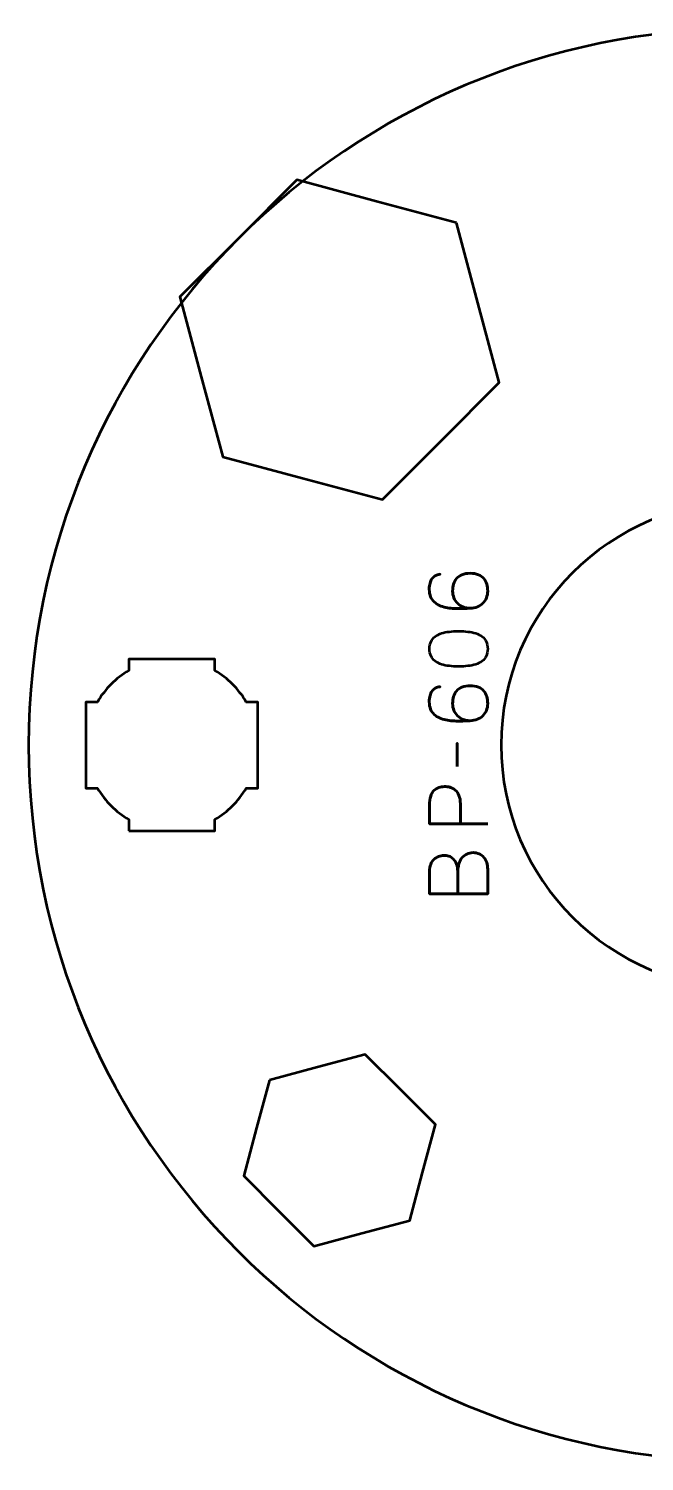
# Model space of a CAD drawing. Header units: centimetres. Extents: x -16.1 to -5, y -20.5 to -9.2.
# Drawn here: x -10 to -7.85, y -14.35 to -9.35 of the extents above; entities that cross this region are included whole.
import ezdxf

# ---------------------------------------------------------------- set-up
doc = ezdxf.new("R2010")
doc.units = ezdxf.units.CM
doc.header["$MEASUREMENT"] = 0
doc.layers.add('Layer 1', color=7, linetype='Continuous')

msp = doc.modelspace()

# ---------------------------------------------------------------- linework, layer by layer
at = {"layer": 'Layer 1', "lineweight": 53}
for points, knots in [([(-7.5, -9.35), (-6.1195, -9.35), (-5, -10.4695), (-5, -11.85), (-5, -11.85), (-5, -13.2305), (-6.1195, -14.35), (-7.5, -14.35), (-7.5, -14.35), (-8.8805, -14.35), (-10, -13.2305), (-10, -11.85), (-10, -11.85), (-10, -10.4695), (-8.8805, -9.35), (-7.5, -9.35)], [0, 0, 0, 0, 0.25, 0.25, 0.25, 0.25, 0.5, 0.5, 0.5, 0.5, 0.75, 0.75, 0.75, 0.75, 1, 1, 1, 1]), ([(-8.50598, -10.02754), (-8.50598, -10.02754), (-8.43126, -10.30637), (-8.43126, -10.30637), (-8.43126, -10.30637), (-8.43126, -10.30637), (-8.35655, -10.58522), (-8.35655, -10.58522), (-8.35655, -10.58522), (-8.35655, -10.58522), (-8.56067, -10.78934), (-8.56067, -10.78934), (-8.56067, -10.78934), (-8.56067, -10.78934), (-8.76479, -10.99346), (-8.76479, -10.99346), (-8.76479, -10.99346), (-8.76479, -10.99346), (-9.04364, -10.91875), (-9.04364, -10.91875), (-9.04364, -10.91875), (-9.04364, -10.91875), (-9.32247, -10.84403), (-9.32247, -10.84403), (-9.32247, -10.84403), (-9.32247, -10.84403), (-9.39718, -10.5652), (-9.39718, -10.5652), (-9.39718, -10.5652), (-9.39718, -10.5652), (-9.4719, -10.28636), (-9.4719, -10.28636), (-9.4719, -10.28636), (-9.4719, -10.28636), (-9.26778, -10.08223), (-9.26778, -10.08223), (-9.26778, -10.08223), (-9.26778, -10.08223), (-9.06365, -9.87811), (-9.06365, -9.87811), (-9.06365, -9.87811), (-9.06365, -9.87811), (-8.78481, -9.95283), (-8.78481, -9.95283), (-8.78481, -9.95283), (-8.78481, -9.95283), (-8.50598, -10.02754), (-8.50598, -10.02754)], [0, 0, 0, 0, 0.0833333, 0.0833333, 0.0833333, 0.0833333, 0.1666667, 0.1666667, 0.1666667, 0.1666667, 0.25, 0.25, 0.25, 0.25, 0.3333333, 0.3333333, 0.3333333, 0.3333333, 0.4166667, 0.4166667, 0.4166667, 0.4166667, 0.5, 0.5, 0.5, 0.5, 0.5833333, 0.5833333, 0.5833333, 0.5833333, 0.6666667, 0.6666667, 0.6666667, 0.6666667, 0.75, 0.75, 0.75, 0.75, 0.8333333, 0.8333333, 0.8333333, 0.8333333, 0.9166667, 0.9166667, 0.9166667, 0.9166667, 1, 1, 1, 1]), ([(-7.5, -11), (-7.03063, -11), (-6.65, -11.38063), (-6.65, -11.85), (-6.65, -11.85), (-6.65, -12.31937), (-7.03063, -12.7), (-7.5, -12.7), (-7.5, -12.7), (-7.96937, -12.7), (-8.35, -12.31937), (-8.35, -11.85), (-8.35, -11.85), (-8.35, -11.38063), (-7.96937, -11), (-7.5, -11)], [0, 0, 0, 0, 0.25, 0.25, 0.25, 0.25, 0.5, 0.5, 0.5, 0.5, 0.75, 0.75, 0.75, 0.75, 1, 1, 1, 1]), ([(-9.64999, -12.15006), (-9.64999, -12.15006), (-9.64999, -12.10988), (-9.64999, -12.10988), (-9.64999, -12.10988), (-9.69553, -12.08355), (-9.73349, -12.0456), (-9.75984, -12.00007), (-9.75984, -12.00007), (-9.75984, -12.00007), (-9.79999, -12.00007), (-9.79999, -12.00007), (-9.79999, -12.00007), (-9.79999, -12.00007), (-9.79999, -11.85155), (-9.79999, -11.85155), (-9.79999, -11.85155), (-9.79999, -11.85155), (-9.80001, -11.85), (-9.80001, -11.85), (-9.80001, -11.85), (-9.80001, -11.85), (-9.79999, -11.84845), (-9.79999, -11.84845), (-9.79999, -11.84845), (-9.79999, -11.84845), (-9.79999, -11.70006), (-9.79999, -11.70006), (-9.79999, -11.70006), (-9.79999, -11.70006), (-9.75989, -11.70006), (-9.75989, -11.70006), (-9.75989, -11.70006), (-9.73354, -11.65449), (-9.69555, -11.61649), (-9.64999, -11.59013), (-9.64999, -11.59013), (-9.64999, -11.59013), (-9.64999, -11.55005), (-9.64999, -11.55005), (-9.64999, -11.55005), (-9.64999, -11.55005), (-9.50465, -11.55005), (-9.50465, -11.55005), (-9.50465, -11.55005), (-9.50465, -11.55005), (-9.50001, -11.54999), (-9.50001, -11.54999), (-9.50001, -11.54999), (-9.50001, -11.54999), (-9.49536, -11.55005), (-9.49536, -11.55005), (-9.49536, -11.55005), (-9.49536, -11.55005), (-9.34998, -11.55005), (-9.34998, -11.55005), (-9.34998, -11.55005), (-9.34998, -11.55005), (-9.34998, -11.59013), (-9.34998, -11.59013), (-9.34998, -11.59013), (-9.30441, -11.61649), (-9.26644, -11.65449), (-9.2401, -11.70006), (-9.2401, -11.70006), (-9.2401, -11.70006), (-9.19998, -11.70006), (-9.19998, -11.70006), (-9.19998, -11.70006), (-9.19998, -11.70006), (-9.19998, -12.00007), (-9.19998, -12.00007), (-9.19998, -12.00007), (-9.19998, -12.00007), (-9.24015, -12.00007), (-9.24015, -12.00007), (-9.24015, -12.00007), (-9.26649, -12.0456), (-9.30445, -12.08355), (-9.34998, -12.10988), (-9.34998, -12.10988), (-9.34998, -12.10988), (-9.34998, -12.15006), (-9.34998, -12.15006), (-9.34998, -12.15006), (-9.34998, -12.15006), (-9.64999, -12.15006), (-9.64999, -12.15006)], [0, 0, 0, 0, 0.0454545, 0.0454545, 0.0454545, 0.0454545, 0.0909091, 0.0909091, 0.0909091, 0.0909091, 0.1363636, 0.1363636, 0.1363636, 0.1363636, 0.1818182, 0.1818182, 0.1818182, 0.1818182, 0.2272727, 0.2272727, 0.2272727, 0.2272727, 0.2727273, 0.2727273, 0.2727273, 0.2727273, 0.3181818, 0.3181818, 0.3181818, 0.3181818, 0.3636364, 0.3636364, 0.3636364, 0.3636364, 0.4090909, 0.4090909, 0.4090909, 0.4090909, 0.4545455, 0.4545455, 0.4545455, 0.4545455, 0.5, 0.5, 0.5, 0.5, 0.5454545, 0.5454545, 0.5454545, 0.5454545, 0.5909091, 0.5909091, 0.5909091, 0.5909091, 0.6363636, 0.6363636, 0.6363636, 0.6363636, 0.6818182, 0.6818182, 0.6818182, 0.6818182, 0.7272727, 0.7272727, 0.7272727, 0.7272727, 0.7727273, 0.7727273, 0.7727273, 0.7727273, 0.8181818, 0.8181818, 0.8181818, 0.8181818, 0.8636364, 0.8636364, 0.8636364, 0.8636364, 0.9090909, 0.9090909, 0.9090909, 0.9090909, 0.9545455, 0.9545455, 0.9545455, 0.9545455, 1, 1, 1, 1]), ([(-9.15917, -13.01925), (-9.15917, -13.01925), (-8.99187, -12.97442), (-8.99187, -12.97442), (-8.99187, -12.97442), (-8.99187, -12.97442), (-8.82456, -12.92959), (-8.82456, -12.92959), (-8.82456, -12.92959), (-8.82456, -12.92959), (-8.70209, -13.05207), (-8.70209, -13.05207), (-8.70209, -13.05207), (-8.70209, -13.05207), (-8.57961, -13.17454), (-8.57961, -13.17454), (-8.57961, -13.17454), (-8.57961, -13.17454), (-8.62444, -13.34185), (-8.62444, -13.34185), (-8.62444, -13.34185), (-8.62444, -13.34185), (-8.66927, -13.50915), (-8.66927, -13.50915), (-8.66927, -13.50915), (-8.66927, -13.50915), (-8.83657, -13.55398), (-8.83657, -13.55398), (-8.83657, -13.55398), (-8.83657, -13.55398), (-9.00388, -13.59881), (-9.00388, -13.59881), (-9.00388, -13.59881), (-9.00388, -13.59881), (-9.12635, -13.47633), (-9.12635, -13.47633), (-9.12635, -13.47633), (-9.12635, -13.47633), (-9.24883, -13.35386), (-9.24883, -13.35386), (-9.24883, -13.35386), (-9.24883, -13.35386), (-9.204, -13.18655), (-9.204, -13.18655), (-9.204, -13.18655), (-9.204, -13.18655), (-9.15917, -13.01925), (-9.15917, -13.01925)], [0, 0, 0, 0, 0.0833333, 0.0833333, 0.0833333, 0.0833333, 0.1666667, 0.1666667, 0.1666667, 0.1666667, 0.25, 0.25, 0.25, 0.25, 0.3333333, 0.3333333, 0.3333333, 0.3333333, 0.4166667, 0.4166667, 0.4166667, 0.4166667, 0.5, 0.5, 0.5, 0.5, 0.5833333, 0.5833333, 0.5833333, 0.5833333, 0.6666667, 0.6666667, 0.6666667, 0.6666667, 0.75, 0.75, 0.75, 0.75, 0.8333333, 0.8333333, 0.8333333, 0.8333333, 0.9166667, 0.9166667, 0.9166667, 0.9166667, 1, 1, 1, 1])]:
    msp.add_open_spline(points, degree=3, knots=knots, dxfattribs=at)
at = {"layer": 'Layer 1', "color": 5, "lineweight": 53}
for points, knots in [([(-8.45825, -11.37269), (-8.46747, -11.37264), (-8.4758, -11.37113), (-8.48328, -11.36812), (-8.48328, -11.36812), (-8.4908, -11.36516), (-8.49725, -11.36097), (-8.50261, -11.35556), (-8.50261, -11.35556), (-8.50802, -11.3502), (-8.51216, -11.34385), (-8.51507, -11.33661), (-8.51507, -11.33661), (-8.51799, -11.32937), (-8.51945, -11.32142), (-8.51949, -11.31286), (-8.51949, -11.31286), (-8.51954, -11.30425), (-8.51846, -11.2962), (-8.51629, -11.28873), (-8.51629, -11.28873), (-8.51418, -11.28125), (-8.5107, -11.27471), (-8.5059, -11.26902), (-8.5059, -11.26902), (-8.50115, -11.26333), (-8.49485, -11.25886), (-8.48699, -11.25566), (-8.48699, -11.25566), (-8.47914, -11.25246), (-8.46959, -11.25081), (-8.45825, -11.25077), (-8.45825, -11.25077), (-8.44692, -11.25081), (-8.43737, -11.25246), (-8.42951, -11.25566), (-8.42951, -11.25566), (-8.42166, -11.25886), (-8.41535, -11.26333), (-8.4106, -11.26902), (-8.4106, -11.26902), (-8.40581, -11.27471), (-8.40233, -11.28125), (-8.40021, -11.28873), (-8.40021, -11.28873), (-8.39804, -11.2962), (-8.39696, -11.30425), (-8.39701, -11.31286), (-8.39701, -11.31286), (-8.39706, -11.32142), (-8.39852, -11.32927), (-8.40143, -11.33647), (-8.40143, -11.33647), (-8.40435, -11.34362), (-8.40849, -11.34983), (-8.41385, -11.35514), (-8.41385, -11.35514), (-8.41926, -11.36046), (-8.4257, -11.36464), (-8.43318, -11.36765), (-8.43318, -11.36765), (-8.44071, -11.37071), (-8.44903, -11.37236), (-8.45825, -11.37269), (-8.45825, -11.37269), (-8.46291, -11.37287), (-8.46846, -11.37311), (-8.4749, -11.37344), (-8.4749, -11.37344), (-8.48139, -11.37377), (-8.48845, -11.37396), (-8.49602, -11.374), (-8.49602, -11.374), (-8.50364, -11.37405), (-8.5115, -11.37381), (-8.51954, -11.3732), (-8.51954, -11.3732), (-8.52763, -11.37264), (-8.53558, -11.37151), (-8.54339, -11.36986), (-8.54339, -11.36986), (-8.55124, -11.36822), (-8.55863, -11.36587), (-8.56554, -11.36276), (-8.56554, -11.36276), (-8.57246, -11.35966), (-8.57857, -11.35566), (-8.58389, -11.35072), (-8.58389, -11.35072), (-8.5892, -11.34573), (-8.59339, -11.33967), (-8.59645, -11.33247), (-8.59645, -11.33247), (-8.59946, -11.32527), (-8.60101, -11.31676), (-8.60106, -11.30693), (-8.60106, -11.30693), (-8.60101, -11.29837), (-8.60016, -11.29112), (-8.59852, -11.2851), (-8.59852, -11.2851), (-8.59687, -11.27908), (-8.59466, -11.27414), (-8.59193, -11.27019), (-8.59193, -11.27019), (-8.58915, -11.26629), (-8.58614, -11.26318), (-8.5828, -11.26093), (-8.5828, -11.26093), (-8.57951, -11.25867), (-8.57617, -11.25698), (-8.57283, -11.25594), (-8.57283, -11.25594), (-8.56949, -11.25486), (-8.56639, -11.25415), (-8.56352, -11.25387), (-8.56352, -11.25387), (-8.56639, -11.25415), (-8.56949, -11.25486), (-8.57283, -11.25594), (-8.57283, -11.25594), (-8.57617, -11.25698), (-8.57951, -11.25867), (-8.5828, -11.26093), (-8.5828, -11.26093), (-8.58614, -11.26318), (-8.58915, -11.26629), (-8.59193, -11.27019), (-8.59193, -11.27019), (-8.59466, -11.27414), (-8.59687, -11.27908), (-8.59852, -11.2851), (-8.59852, -11.2851), (-8.60016, -11.29112), (-8.60101, -11.29837), (-8.60106, -11.30693), (-8.60106, -11.30693), (-8.60101, -11.31676), (-8.59946, -11.32527), (-8.59645, -11.33247), (-8.59645, -11.33247), (-8.59339, -11.33967), (-8.5892, -11.34573), (-8.58389, -11.35072), (-8.58389, -11.35072), (-8.57857, -11.35566), (-8.57246, -11.35966), (-8.56554, -11.36276), (-8.56554, -11.36276), (-8.55863, -11.36587), (-8.55124, -11.36822), (-8.54339, -11.36986), (-8.54339, -11.36986), (-8.53558, -11.37151), (-8.52763, -11.37264), (-8.51954, -11.3732), (-8.51954, -11.3732), (-8.5115, -11.37381), (-8.50364, -11.37405), (-8.49602, -11.374), (-8.49602, -11.374), (-8.48845, -11.37396), (-8.48139, -11.37377), (-8.4749, -11.37344), (-8.4749, -11.37344), (-8.46846, -11.37311), (-8.46291, -11.37287), (-8.45825, -11.37269), (-8.45825, -11.37269), (-8.44903, -11.37236), (-8.44071, -11.37071), (-8.43318, -11.36765), (-8.43318, -11.36765), (-8.4257, -11.36464), (-8.41926, -11.36046), (-8.41385, -11.35514), (-8.41385, -11.35514), (-8.40849, -11.34983), (-8.40435, -11.34362), (-8.40143, -11.33647), (-8.40143, -11.33647), (-8.39852, -11.32927), (-8.39706, -11.32142), (-8.39701, -11.31286), (-8.39701, -11.31286), (-8.39696, -11.30425), (-8.39804, -11.2962), (-8.40021, -11.28873), (-8.40021, -11.28873), (-8.40233, -11.28125), (-8.40581, -11.27471), (-8.4106, -11.26902), (-8.4106, -11.26902), (-8.41535, -11.26333), (-8.42166, -11.25886), (-8.42951, -11.25566), (-8.42951, -11.25566), (-8.43737, -11.25246), (-8.44692, -11.25081), (-8.45825, -11.25077), (-8.45825, -11.25077), (-8.46959, -11.25081), (-8.47914, -11.25246), (-8.48699, -11.25566), (-8.48699, -11.25566), (-8.49485, -11.25886), (-8.50115, -11.26333), (-8.5059, -11.26902), (-8.5059, -11.26902), (-8.5107, -11.27471), (-8.51418, -11.28125), (-8.51629, -11.28873), (-8.51629, -11.28873), (-8.51846, -11.2962), (-8.51954, -11.30425), (-8.51949, -11.31286), (-8.51949, -11.31286), (-8.51945, -11.32142), (-8.51799, -11.32937), (-8.51507, -11.33661), (-8.51507, -11.33661), (-8.51216, -11.34385), (-8.50802, -11.3502), (-8.50261, -11.35556), (-8.50261, -11.35556), (-8.49725, -11.36097), (-8.4908, -11.36516), (-8.48328, -11.36812), (-8.48328, -11.36812), (-8.4758, -11.37113), (-8.46747, -11.37264), (-8.45825, -11.37269)], [0, 0, 0, 0, 0.0172414, 0.0172414, 0.0172414, 0.0172414, 0.0344828, 0.0344828, 0.0344828, 0.0344828, 0.0517241, 0.0517241, 0.0517241, 0.0517241, 0.0689655, 0.0689655, 0.0689655, 0.0689655, 0.0862069, 0.0862069, 0.0862069, 0.0862069, 0.1034483, 0.1034483, 0.1034483, 0.1034483, 0.1206897, 0.1206897, 0.1206897, 0.1206897, 0.137931, 0.137931, 0.137931, 0.137931, 0.1551724, 0.1551724, 0.1551724, 0.1551724, 0.1724138, 0.1724138, 0.1724138, 0.1724138, 0.1896552, 0.1896552, 0.1896552, 0.1896552, 0.2068966, 0.2068966, 0.2068966, 0.2068966, 0.2241379, 0.2241379, 0.2241379, 0.2241379, 0.2413793, 0.2413793, 0.2413793, 0.2413793, 0.2586207, 0.2586207, 0.2586207, 0.2586207, 0.2758621, 0.2758621, 0.2758621, 0.2758621, 0.2931034, 0.2931034, 0.2931034, 0.2931034, 0.3103448, 0.3103448, 0.3103448, 0.3103448, 0.3275862, 0.3275862, 0.3275862, 0.3275862, 0.3448276, 0.3448276, 0.3448276, 0.3448276, 0.362069, 0.362069, 0.362069, 0.362069, 0.3793103, 0.3793103, 0.3793103, 0.3793103, 0.3965517, 0.3965517, 0.3965517, 0.3965517, 0.4137931, 0.4137931, 0.4137931, 0.4137931, 0.4310345, 0.4310345, 0.4310345, 0.4310345, 0.4482759, 0.4482759, 0.4482759, 0.4482759, 0.4655172, 0.4655172, 0.4655172, 0.4655172, 0.4827586, 0.4827586, 0.4827586, 0.4827586, 0.5, 0.5, 0.5, 0.5, 0.5172414, 0.5172414, 0.5172414, 0.5172414, 0.5344828, 0.5344828, 0.5344828, 0.5344828, 0.5517241, 0.5517241, 0.5517241, 0.5517241, 0.5689655, 0.5689655, 0.5689655, 0.5689655, 0.5862069, 0.5862069, 0.5862069, 0.5862069, 0.6034483, 0.6034483, 0.6034483, 0.6034483, 0.6206897, 0.6206897, 0.6206897, 0.6206897, 0.637931, 0.637931, 0.637931, 0.637931, 0.6551724, 0.6551724, 0.6551724, 0.6551724, 0.6724138, 0.6724138, 0.6724138, 0.6724138, 0.6896552, 0.6896552, 0.6896552, 0.6896552, 0.7068966, 0.7068966, 0.7068966, 0.7068966, 0.7241379, 0.7241379, 0.7241379, 0.7241379, 0.7413793, 0.7413793, 0.7413793, 0.7413793, 0.7586207, 0.7586207, 0.7586207, 0.7586207, 0.7758621, 0.7758621, 0.7758621, 0.7758621, 0.7931034, 0.7931034, 0.7931034, 0.7931034, 0.8103448, 0.8103448, 0.8103448, 0.8103448, 0.8275862, 0.8275862, 0.8275862, 0.8275862, 0.8448276, 0.8448276, 0.8448276, 0.8448276, 0.862069, 0.862069, 0.862069, 0.862069, 0.8793103, 0.8793103, 0.8793103, 0.8793103, 0.8965517, 0.8965517, 0.8965517, 0.8965517, 0.9137931, 0.9137931, 0.9137931, 0.9137931, 0.9310345, 0.9310345, 0.9310345, 0.9310345, 0.9482759, 0.9482759, 0.9482759, 0.9482759, 0.9655172, 0.9655172, 0.9655172, 0.9655172, 0.9827586, 0.9827586, 0.9827586, 0.9827586, 1, 1, 1, 1]), ([(-8.39701, -11.51436), (-8.39706, -11.50448), (-8.3988, -11.49596), (-8.40218, -11.48886), (-8.40218, -11.48886), (-8.40557, -11.48181), (-8.41042, -11.47593), (-8.41658, -11.47122), (-8.41658, -11.47122), (-8.42279, -11.46657), (-8.43012, -11.4629), (-8.43859, -11.46017), (-8.43859, -11.46017), (-8.44706, -11.45749), (-8.45632, -11.45556), (-8.46648, -11.45448), (-8.46648, -11.45448), (-8.47664, -11.45335), (-8.48732, -11.45279), (-8.49861, -11.45283), (-8.49861, -11.45283), (-8.50985, -11.45279), (-8.52053, -11.45335), (-8.53064, -11.45448), (-8.53064, -11.45448), (-8.54075, -11.45556), (-8.55007, -11.45749), (-8.55853, -11.46017), (-8.55853, -11.46017), (-8.56695, -11.4629), (-8.57429, -11.46657), (-8.58055, -11.47122), (-8.58055, -11.47122), (-8.58676, -11.47593), (-8.5916, -11.48181), (-8.59499, -11.48886), (-8.59499, -11.48886), (-8.59842, -11.49596), (-8.60016, -11.50448), (-8.60021, -11.51436), (-8.60021, -11.51436), (-8.60016, -11.52423), (-8.59842, -11.53275), (-8.59499, -11.53985), (-8.59499, -11.53985), (-8.5916, -11.54691), (-8.58676, -11.55279), (-8.58055, -11.55749), (-8.58055, -11.55749), (-8.57429, -11.56215), (-8.56695, -11.56581), (-8.55853, -11.56854), (-8.55853, -11.56854), (-8.55007, -11.57122), (-8.54075, -11.57315), (-8.53064, -11.57423), (-8.53064, -11.57423), (-8.52053, -11.57536), (-8.50985, -11.57593), (-8.49861, -11.57588), (-8.49861, -11.57588), (-8.48732, -11.57593), (-8.47664, -11.57536), (-8.46648, -11.57423), (-8.46648, -11.57423), (-8.45632, -11.57315), (-8.44706, -11.57122), (-8.43859, -11.56854), (-8.43859, -11.56854), (-8.43012, -11.56581), (-8.42279, -11.56215), (-8.41658, -11.55749), (-8.41658, -11.55749), (-8.41042, -11.55279), (-8.40557, -11.54691), (-8.40218, -11.53985), (-8.40218, -11.53985), (-8.3988, -11.53275), (-8.39706, -11.52423), (-8.39701, -11.51436)], [0, 0, 0, 0, 0.05, 0.05, 0.05, 0.05, 0.1, 0.1, 0.1, 0.1, 0.15, 0.15, 0.15, 0.15, 0.2, 0.2, 0.2, 0.2, 0.25, 0.25, 0.25, 0.25, 0.3, 0.3, 0.3, 0.3, 0.35, 0.35, 0.35, 0.35, 0.4, 0.4, 0.4, 0.4, 0.45, 0.45, 0.45, 0.45, 0.5, 0.5, 0.5, 0.5, 0.55, 0.55, 0.55, 0.55, 0.6, 0.6, 0.6, 0.6, 0.65, 0.65, 0.65, 0.65, 0.7, 0.7, 0.7, 0.7, 0.75, 0.75, 0.75, 0.75, 0.8, 0.8, 0.8, 0.8, 0.85, 0.85, 0.85, 0.85, 0.9, 0.9, 0.9, 0.9, 0.95, 0.95, 0.95, 0.95, 1, 1, 1, 1]), ([(-8.39701, -11.51436), (-8.39706, -11.50448), (-8.3988, -11.49596), (-8.40218, -11.48886), (-8.40218, -11.48886), (-8.40557, -11.48181), (-8.41042, -11.47593), (-8.41658, -11.47122), (-8.41658, -11.47122), (-8.42279, -11.46657), (-8.43012, -11.4629), (-8.43859, -11.46017), (-8.43859, -11.46017), (-8.44706, -11.45749), (-8.45632, -11.45556), (-8.46648, -11.45448), (-8.46648, -11.45448), (-8.47664, -11.45335), (-8.48732, -11.45279), (-8.49861, -11.45283), (-8.49861, -11.45283), (-8.50985, -11.45279), (-8.52053, -11.45335), (-8.53064, -11.45448), (-8.53064, -11.45448), (-8.54075, -11.45556), (-8.55007, -11.45749), (-8.55853, -11.46017), (-8.55853, -11.46017), (-8.56695, -11.4629), (-8.57429, -11.46657), (-8.58055, -11.47122), (-8.58055, -11.47122), (-8.58676, -11.47593), (-8.5916, -11.48181), (-8.59499, -11.48886), (-8.59499, -11.48886), (-8.59842, -11.49596), (-8.60016, -11.50448), (-8.60021, -11.51436), (-8.60021, -11.51436), (-8.60016, -11.52423), (-8.59842, -11.53275), (-8.59499, -11.53985), (-8.59499, -11.53985), (-8.5916, -11.54691), (-8.58676, -11.55279), (-8.58055, -11.55749), (-8.58055, -11.55749), (-8.57429, -11.56215), (-8.56695, -11.56581), (-8.55853, -11.56854), (-8.55853, -11.56854), (-8.55007, -11.57122), (-8.54075, -11.57315), (-8.53064, -11.57423), (-8.53064, -11.57423), (-8.52053, -11.57536), (-8.50985, -11.57593), (-8.49861, -11.57588), (-8.49861, -11.57588), (-8.48732, -11.57593), (-8.47664, -11.57536), (-8.46648, -11.57423), (-8.46648, -11.57423), (-8.45632, -11.57315), (-8.44706, -11.57122), (-8.43859, -11.56854), (-8.43859, -11.56854), (-8.43012, -11.56581), (-8.42279, -11.56215), (-8.41658, -11.55749), (-8.41658, -11.55749), (-8.41042, -11.55279), (-8.40557, -11.54691), (-8.40218, -11.53985), (-8.40218, -11.53985), (-8.3988, -11.53275), (-8.39706, -11.52423), (-8.39701, -11.51436)], [0, 0, 0, 0, 0.05, 0.05, 0.05, 0.05, 0.1, 0.1, 0.1, 0.1, 0.15, 0.15, 0.15, 0.15, 0.2, 0.2, 0.2, 0.2, 0.25, 0.25, 0.25, 0.25, 0.3, 0.3, 0.3, 0.3, 0.35, 0.35, 0.35, 0.35, 0.4, 0.4, 0.4, 0.4, 0.45, 0.45, 0.45, 0.45, 0.5, 0.5, 0.5, 0.5, 0.55, 0.55, 0.55, 0.55, 0.6, 0.6, 0.6, 0.6, 0.65, 0.65, 0.65, 0.65, 0.7, 0.7, 0.7, 0.7, 0.75, 0.75, 0.75, 0.75, 0.8, 0.8, 0.8, 0.8, 0.85, 0.85, 0.85, 0.85, 0.9, 0.9, 0.9, 0.9, 0.95, 0.95, 0.95, 0.95, 1, 1, 1, 1]), ([(-8.45825, -11.76525), (-8.46747, -11.7652), (-8.4758, -11.76369), (-8.48328, -11.76068), (-8.48328, -11.76068), (-8.4908, -11.75772), (-8.49725, -11.75353), (-8.50261, -11.74812), (-8.50261, -11.74812), (-8.50802, -11.74276), (-8.51216, -11.73641), (-8.51507, -11.72917), (-8.51507, -11.72917), (-8.51799, -11.72193), (-8.51945, -11.71398), (-8.51949, -11.70542), (-8.51949, -11.70542), (-8.51954, -11.69681), (-8.51846, -11.68876), (-8.51629, -11.68129), (-8.51629, -11.68129), (-8.51418, -11.67381), (-8.5107, -11.66727), (-8.5059, -11.66158), (-8.5059, -11.66158), (-8.50115, -11.65589), (-8.49485, -11.65142), (-8.48699, -11.64822), (-8.48699, -11.64822), (-8.47914, -11.64502), (-8.46959, -11.64337), (-8.45825, -11.64333), (-8.45825, -11.64333), (-8.44692, -11.64337), (-8.43737, -11.64502), (-8.42951, -11.64822), (-8.42951, -11.64822), (-8.42166, -11.65142), (-8.41535, -11.65589), (-8.4106, -11.66158), (-8.4106, -11.66158), (-8.40581, -11.66727), (-8.40233, -11.67381), (-8.40021, -11.68129), (-8.40021, -11.68129), (-8.39804, -11.68876), (-8.39696, -11.69681), (-8.39701, -11.70542), (-8.39701, -11.70542), (-8.39706, -11.71398), (-8.39852, -11.72183), (-8.40143, -11.72903), (-8.40143, -11.72903), (-8.40435, -11.73618), (-8.40849, -11.74239), (-8.41385, -11.7477), (-8.41385, -11.7477), (-8.41926, -11.75302), (-8.4257, -11.7572), (-8.43318, -11.76021), (-8.43318, -11.76021), (-8.44071, -11.76327), (-8.44903, -11.76492), (-8.45825, -11.76525), (-8.45825, -11.76525), (-8.46291, -11.76543), (-8.46846, -11.76567), (-8.4749, -11.766), (-8.4749, -11.766), (-8.48139, -11.76633), (-8.48845, -11.76652), (-8.49602, -11.76656), (-8.49602, -11.76656), (-8.50364, -11.76661), (-8.5115, -11.76637), (-8.51954, -11.76576), (-8.51954, -11.76576), (-8.52763, -11.7652), (-8.53558, -11.76407), (-8.54339, -11.76242), (-8.54339, -11.76242), (-8.55124, -11.76078), (-8.55863, -11.75843), (-8.56554, -11.75532), (-8.56554, -11.75532), (-8.57246, -11.75222), (-8.57857, -11.74822), (-8.58389, -11.74328), (-8.58389, -11.74328), (-8.5892, -11.73829), (-8.59339, -11.73223), (-8.59645, -11.72503), (-8.59645, -11.72503), (-8.59946, -11.71783), (-8.60101, -11.70932), (-8.60106, -11.69949), (-8.60106, -11.69949), (-8.60101, -11.69093), (-8.60016, -11.68368), (-8.59852, -11.67766), (-8.59852, -11.67766), (-8.59687, -11.67164), (-8.59466, -11.6667), (-8.59193, -11.66275), (-8.59193, -11.66275), (-8.58915, -11.65885), (-8.58614, -11.65574), (-8.5828, -11.65349), (-8.5828, -11.65349), (-8.57951, -11.65123), (-8.57617, -11.64954), (-8.57283, -11.6485), (-8.57283, -11.6485), (-8.56949, -11.64742), (-8.56639, -11.64671), (-8.56352, -11.64643), (-8.56352, -11.64643), (-8.56639, -11.64671), (-8.56949, -11.64742), (-8.57283, -11.6485), (-8.57283, -11.6485), (-8.57617, -11.64954), (-8.57951, -11.65123), (-8.5828, -11.65349), (-8.5828, -11.65349), (-8.58614, -11.65574), (-8.58915, -11.65885), (-8.59193, -11.66275), (-8.59193, -11.66275), (-8.59466, -11.6667), (-8.59687, -11.67164), (-8.59852, -11.67766), (-8.59852, -11.67766), (-8.60016, -11.68368), (-8.60101, -11.69093), (-8.60106, -11.69949), (-8.60106, -11.69949), (-8.60101, -11.70932), (-8.59946, -11.71783), (-8.59645, -11.72503), (-8.59645, -11.72503), (-8.59339, -11.73223), (-8.5892, -11.73829), (-8.58389, -11.74328), (-8.58389, -11.74328), (-8.57857, -11.74822), (-8.57246, -11.75222), (-8.56554, -11.75532), (-8.56554, -11.75532), (-8.55863, -11.75843), (-8.55124, -11.76078), (-8.54339, -11.76242), (-8.54339, -11.76242), (-8.53558, -11.76407), (-8.52763, -11.7652), (-8.51954, -11.76576), (-8.51954, -11.76576), (-8.5115, -11.76637), (-8.50364, -11.76661), (-8.49602, -11.76656), (-8.49602, -11.76656), (-8.48845, -11.76652), (-8.48139, -11.76633), (-8.4749, -11.766), (-8.4749, -11.766), (-8.46846, -11.76567), (-8.46291, -11.76543), (-8.45825, -11.76525), (-8.45825, -11.76525), (-8.44903, -11.76492), (-8.44071, -11.76327), (-8.43318, -11.76021), (-8.43318, -11.76021), (-8.4257, -11.7572), (-8.41926, -11.75302), (-8.41385, -11.7477), (-8.41385, -11.7477), (-8.40849, -11.74239), (-8.40435, -11.73618), (-8.40143, -11.72903), (-8.40143, -11.72903), (-8.39852, -11.72183), (-8.39706, -11.71398), (-8.39701, -11.70542), (-8.39701, -11.70542), (-8.39696, -11.69681), (-8.39804, -11.68876), (-8.40021, -11.68129), (-8.40021, -11.68129), (-8.40233, -11.67381), (-8.40581, -11.66727), (-8.4106, -11.66158), (-8.4106, -11.66158), (-8.41535, -11.65589), (-8.42166, -11.65142), (-8.42951, -11.64822), (-8.42951, -11.64822), (-8.43737, -11.64502), (-8.44692, -11.64337), (-8.45825, -11.64333), (-8.45825, -11.64333), (-8.46959, -11.64337), (-8.47914, -11.64502), (-8.48699, -11.64822), (-8.48699, -11.64822), (-8.49485, -11.65142), (-8.50115, -11.65589), (-8.5059, -11.66158), (-8.5059, -11.66158), (-8.5107, -11.66727), (-8.51418, -11.67381), (-8.51629, -11.68129), (-8.51629, -11.68129), (-8.51846, -11.68876), (-8.51954, -11.69681), (-8.51949, -11.70542), (-8.51949, -11.70542), (-8.51945, -11.71398), (-8.51799, -11.72193), (-8.51507, -11.72917), (-8.51507, -11.72917), (-8.51216, -11.73641), (-8.50802, -11.74276), (-8.50261, -11.74812), (-8.50261, -11.74812), (-8.49725, -11.75353), (-8.4908, -11.75772), (-8.48328, -11.76068), (-8.48328, -11.76068), (-8.4758, -11.76369), (-8.46747, -11.7652), (-8.45825, -11.76525)], [0, 0, 0, 0, 0.0172414, 0.0172414, 0.0172414, 0.0172414, 0.0344828, 0.0344828, 0.0344828, 0.0344828, 0.0517241, 0.0517241, 0.0517241, 0.0517241, 0.0689655, 0.0689655, 0.0689655, 0.0689655, 0.0862069, 0.0862069, 0.0862069, 0.0862069, 0.1034483, 0.1034483, 0.1034483, 0.1034483, 0.1206897, 0.1206897, 0.1206897, 0.1206897, 0.137931, 0.137931, 0.137931, 0.137931, 0.1551724, 0.1551724, 0.1551724, 0.1551724, 0.1724138, 0.1724138, 0.1724138, 0.1724138, 0.1896552, 0.1896552, 0.1896552, 0.1896552, 0.2068966, 0.2068966, 0.2068966, 0.2068966, 0.2241379, 0.2241379, 0.2241379, 0.2241379, 0.2413793, 0.2413793, 0.2413793, 0.2413793, 0.2586207, 0.2586207, 0.2586207, 0.2586207, 0.2758621, 0.2758621, 0.2758621, 0.2758621, 0.2931034, 0.2931034, 0.2931034, 0.2931034, 0.3103448, 0.3103448, 0.3103448, 0.3103448, 0.3275862, 0.3275862, 0.3275862, 0.3275862, 0.3448276, 0.3448276, 0.3448276, 0.3448276, 0.362069, 0.362069, 0.362069, 0.362069, 0.3793103, 0.3793103, 0.3793103, 0.3793103, 0.3965517, 0.3965517, 0.3965517, 0.3965517, 0.4137931, 0.4137931, 0.4137931, 0.4137931, 0.4310345, 0.4310345, 0.4310345, 0.4310345, 0.4482759, 0.4482759, 0.4482759, 0.4482759, 0.4655172, 0.4655172, 0.4655172, 0.4655172, 0.4827586, 0.4827586, 0.4827586, 0.4827586, 0.5, 0.5, 0.5, 0.5, 0.5172414, 0.5172414, 0.5172414, 0.5172414, 0.5344828, 0.5344828, 0.5344828, 0.5344828, 0.5517241, 0.5517241, 0.5517241, 0.5517241, 0.5689655, 0.5689655, 0.5689655, 0.5689655, 0.5862069, 0.5862069, 0.5862069, 0.5862069, 0.6034483, 0.6034483, 0.6034483, 0.6034483, 0.6206897, 0.6206897, 0.6206897, 0.6206897, 0.637931, 0.637931, 0.637931, 0.637931, 0.6551724, 0.6551724, 0.6551724, 0.6551724, 0.6724138, 0.6724138, 0.6724138, 0.6724138, 0.6896552, 0.6896552, 0.6896552, 0.6896552, 0.7068966, 0.7068966, 0.7068966, 0.7068966, 0.7241379, 0.7241379, 0.7241379, 0.7241379, 0.7413793, 0.7413793, 0.7413793, 0.7413793, 0.7586207, 0.7586207, 0.7586207, 0.7586207, 0.7758621, 0.7758621, 0.7758621, 0.7758621, 0.7931034, 0.7931034, 0.7931034, 0.7931034, 0.8103448, 0.8103448, 0.8103448, 0.8103448, 0.8275862, 0.8275862, 0.8275862, 0.8275862, 0.8448276, 0.8448276, 0.8448276, 0.8448276, 0.862069, 0.862069, 0.862069, 0.862069, 0.8793103, 0.8793103, 0.8793103, 0.8793103, 0.8965517, 0.8965517, 0.8965517, 0.8965517, 0.9137931, 0.9137931, 0.9137931, 0.9137931, 0.9310345, 0.9310345, 0.9310345, 0.9310345, 0.9482759, 0.9482759, 0.9482759, 0.9482759, 0.9655172, 0.9655172, 0.9655172, 0.9655172, 0.9827586, 0.9827586, 0.9827586, 0.9827586, 1, 1, 1, 1]), ([(-8.50341, -11.92526), (-8.50341, -11.92526), (-8.50341, -11.84313), (-8.50341, -11.84313), (-8.50341, -11.84313), (-8.50341, -11.84313), (-8.50341, -11.92526), (-8.50341, -11.92526)], [0, 0, 0, 0, 0.5, 0.5, 0.5, 0.5, 1, 1, 1, 1]), ([(-8.39701, -12.12564), (-8.39701, -12.12564), (-8.60049, -12.12564), (-8.60049, -12.12564), (-8.60049, -12.12564), (-8.60049, -12.12564), (-8.60049, -12.06073), (-8.60049, -12.06073), (-8.60049, -12.06073), (-8.60044, -12.04775), (-8.59899, -12.03707), (-8.59616, -12.02865), (-8.59616, -12.02865), (-8.59339, -12.02028), (-8.58953, -12.01369), (-8.58464, -12.00894), (-8.58464, -12.00894), (-8.57979, -12.00419), (-8.57424, -12.00081), (-8.56799, -11.99874), (-8.56799, -11.99874), (-8.56173, -11.99671), (-8.55519, -11.99554), (-8.54828, -11.99525), (-8.54828, -11.99525), (-8.54137, -11.99493), (-8.53459, -11.99573), (-8.52801, -11.99761), (-8.52801, -11.99761), (-8.52142, -11.99954), (-8.51545, -12.00278), (-8.51009, -12.00744), (-8.51009, -12.00744), (-8.50472, -12.01205), (-8.50044, -12.0183), (-8.49729, -12.02616), (-8.49729, -12.02616), (-8.49409, -12.03401), (-8.49249, -12.04375), (-8.4924, -12.05537), (-8.4924, -12.05537), (-8.4924, -12.05537), (-8.4924, -12.12564), (-8.4924, -12.12564), (-8.4924, -12.12564), (-8.4924, -12.12564), (-8.4924, -12.05537), (-8.4924, -12.05537), (-8.4924, -12.05537), (-8.49249, -12.04398), (-8.49409, -12.03434), (-8.49729, -12.02653), (-8.49729, -12.02653), (-8.50044, -12.01868), (-8.50472, -12.01242), (-8.51009, -12.00772), (-8.51009, -12.00772), (-8.51545, -12.00306), (-8.52142, -11.99972), (-8.52801, -11.99775), (-8.52801, -11.99775), (-8.53459, -11.99577), (-8.54137, -11.99493), (-8.54828, -11.99525), (-8.54828, -11.99525), (-8.55519, -11.99554), (-8.56173, -11.99671), (-8.56799, -11.99883), (-8.56799, -11.99883), (-8.57424, -12.0009), (-8.57979, -12.00438), (-8.58464, -12.00913), (-8.58464, -12.00913), (-8.58953, -12.01393), (-8.59339, -12.02051), (-8.59616, -12.02889), (-8.59616, -12.02889), (-8.59899, -12.03731), (-8.60044, -12.04789), (-8.60049, -12.06073), (-8.60049, -12.06073), (-8.60049, -12.06073), (-8.60049, -12.12564), (-8.60049, -12.12564), (-8.60049, -12.12564), (-8.60049, -12.12564), (-8.39701, -12.12564), (-8.39701, -12.12564)], [0, 0, 0, 0, 0.0454545, 0.0454545, 0.0454545, 0.0454545, 0.0909091, 0.0909091, 0.0909091, 0.0909091, 0.1363636, 0.1363636, 0.1363636, 0.1363636, 0.1818182, 0.1818182, 0.1818182, 0.1818182, 0.2272727, 0.2272727, 0.2272727, 0.2272727, 0.2727273, 0.2727273, 0.2727273, 0.2727273, 0.3181818, 0.3181818, 0.3181818, 0.3181818, 0.3636364, 0.3636364, 0.3636364, 0.3636364, 0.4090909, 0.4090909, 0.4090909, 0.4090909, 0.4545455, 0.4545455, 0.4545455, 0.4545455, 0.5, 0.5, 0.5, 0.5, 0.5454545, 0.5454545, 0.5454545, 0.5454545, 0.5909091, 0.5909091, 0.5909091, 0.5909091, 0.6363636, 0.6363636, 0.6363636, 0.6363636, 0.6818182, 0.6818182, 0.6818182, 0.6818182, 0.7272727, 0.7272727, 0.7272727, 0.7272727, 0.7727273, 0.7727273, 0.7727273, 0.7727273, 0.8181818, 0.8181818, 0.8181818, 0.8181818, 0.8636364, 0.8636364, 0.8636364, 0.8636364, 0.9090909, 0.9090909, 0.9090909, 0.9090909, 0.9545455, 0.9545455, 0.9545455, 0.9545455, 1, 1, 1, 1]), ([(-8.50171, -12.36976), (-8.50171, -12.36976), (-8.50171, -12.29159), (-8.50171, -12.29159), (-8.50171, -12.29159), (-8.50176, -12.28143), (-8.50317, -12.27277), (-8.50595, -12.26548), (-8.50595, -12.26548), (-8.50868, -12.25824), (-8.51239, -12.25236), (-8.51705, -12.24779), (-8.51705, -12.24779), (-8.5217, -12.24323), (-8.52697, -12.23994), (-8.5328, -12.23787), (-8.5328, -12.23787), (-8.53859, -12.23585), (-8.54461, -12.23491), (-8.55082, -12.23514), (-8.55082, -12.23514), (-8.55703, -12.23542), (-8.56305, -12.23674), (-8.56893, -12.23909), (-8.56893, -12.23909), (-8.57481, -12.2414), (-8.58012, -12.24488), (-8.58487, -12.24944), (-8.58487, -12.24944), (-8.58963, -12.254), (-8.59339, -12.25969), (-8.59616, -12.26661), (-8.59616, -12.26661), (-8.59899, -12.27352), (-8.60044, -12.28166), (-8.60049, -12.29102), (-8.60049, -12.29102), (-8.60049, -12.29102), (-8.60049, -12.36976), (-8.60049, -12.36976), (-8.60049, -12.36976), (-8.60049, -12.36976), (-8.39701, -12.36976), (-8.39701, -12.36976), (-8.39701, -12.36976), (-8.39701, -12.36976), (-8.39701, -12.28312), (-8.39701, -12.28312), (-8.39701, -12.28312), (-8.39701, -12.27503), (-8.39819, -12.2675), (-8.40049, -12.26054), (-8.40049, -12.26054), (-8.40284, -12.25358), (-8.40618, -12.24751), (-8.4106, -12.24224), (-8.4106, -12.24224), (-8.41507, -12.23702), (-8.42043, -12.23293), (-8.42678, -12.23001), (-8.42678, -12.23001), (-8.43313, -12.2271), (-8.44033, -12.22559), (-8.44837, -12.22555), (-8.44837, -12.22555), (-8.45646, -12.22573), (-8.46376, -12.22743), (-8.47029, -12.23067), (-8.47029, -12.23067), (-8.47683, -12.23392), (-8.48243, -12.23843), (-8.48709, -12.24427), (-8.48709, -12.24427), (-8.49179, -12.2501), (-8.49541, -12.25706), (-8.4979, -12.26506), (-8.4979, -12.26506), (-8.5004, -12.27305), (-8.50167, -12.2819), (-8.50171, -12.29159), (-8.50171, -12.29159), (-8.50167, -12.2819), (-8.5004, -12.27305), (-8.4979, -12.26506), (-8.4979, -12.26506), (-8.49541, -12.25706), (-8.49179, -12.2501), (-8.48709, -12.24427), (-8.48709, -12.24427), (-8.48243, -12.23843), (-8.47683, -12.23392), (-8.47029, -12.23067), (-8.47029, -12.23067), (-8.46376, -12.22743), (-8.45646, -12.22573), (-8.44837, -12.22555), (-8.44837, -12.22555), (-8.44033, -12.22559), (-8.43313, -12.2271), (-8.42678, -12.23001), (-8.42678, -12.23001), (-8.42043, -12.23293), (-8.41507, -12.23702), (-8.4106, -12.24224), (-8.4106, -12.24224), (-8.40618, -12.24751), (-8.40284, -12.25358), (-8.40049, -12.26054), (-8.40049, -12.26054), (-8.39819, -12.2675), (-8.39701, -12.27503), (-8.39701, -12.28312), (-8.39701, -12.28312), (-8.39701, -12.28312), (-8.39701, -12.36976), (-8.39701, -12.36976), (-8.39701, -12.36976), (-8.39701, -12.36976), (-8.60049, -12.36976), (-8.60049, -12.36976), (-8.60049, -12.36976), (-8.60049, -12.36976), (-8.60049, -12.29102), (-8.60049, -12.29102), (-8.60049, -12.29102), (-8.60044, -12.28166), (-8.59899, -12.27352), (-8.59616, -12.26661), (-8.59616, -12.26661), (-8.59339, -12.25969), (-8.58963, -12.254), (-8.58487, -12.24944), (-8.58487, -12.24944), (-8.58012, -12.24488), (-8.57481, -12.2414), (-8.56893, -12.23909), (-8.56893, -12.23909), (-8.56305, -12.23674), (-8.55703, -12.23542), (-8.55082, -12.23514), (-8.55082, -12.23514), (-8.54461, -12.23491), (-8.53859, -12.23585), (-8.5328, -12.23787), (-8.5328, -12.23787), (-8.52697, -12.23994), (-8.5217, -12.24323), (-8.51705, -12.24779), (-8.51705, -12.24779), (-8.51239, -12.25236), (-8.50868, -12.25824), (-8.50595, -12.26548), (-8.50595, -12.26548), (-8.50317, -12.27277), (-8.50176, -12.28143), (-8.50171, -12.29159), (-8.50171, -12.29159), (-8.50171, -12.29159), (-8.50171, -12.36976), (-8.50171, -12.36976)], [0, 0, 0, 0, 0.025, 0.025, 0.025, 0.025, 0.05, 0.05, 0.05, 0.05, 0.075, 0.075, 0.075, 0.075, 0.1, 0.1, 0.1, 0.1, 0.125, 0.125, 0.125, 0.125, 0.15, 0.15, 0.15, 0.15, 0.175, 0.175, 0.175, 0.175, 0.2, 0.2, 0.2, 0.2, 0.225, 0.225, 0.225, 0.225, 0.25, 0.25, 0.25, 0.25, 0.275, 0.275, 0.275, 0.275, 0.3, 0.3, 0.3, 0.3, 0.325, 0.325, 0.325, 0.325, 0.35, 0.35, 0.35, 0.35, 0.375, 0.375, 0.375, 0.375, 0.4, 0.4, 0.4, 0.4, 0.425, 0.425, 0.425, 0.425, 0.45, 0.45, 0.45, 0.45, 0.475, 0.475, 0.475, 0.475, 0.5, 0.5, 0.5, 0.5, 0.525, 0.525, 0.525, 0.525, 0.55, 0.55, 0.55, 0.55, 0.575, 0.575, 0.575, 0.575, 0.6, 0.6, 0.6, 0.6, 0.625, 0.625, 0.625, 0.625, 0.65, 0.65, 0.65, 0.65, 0.675, 0.675, 0.675, 0.675, 0.7, 0.7, 0.7, 0.7, 0.725, 0.725, 0.725, 0.725, 0.75, 0.75, 0.75, 0.75, 0.775, 0.775, 0.775, 0.775, 0.8, 0.8, 0.8, 0.8, 0.825, 0.825, 0.825, 0.825, 0.85, 0.85, 0.85, 0.85, 0.875, 0.875, 0.875, 0.875, 0.9, 0.9, 0.9, 0.9, 0.925, 0.925, 0.925, 0.925, 0.95, 0.95, 0.95, 0.95, 0.975, 0.975, 0.975, 0.975, 1, 1, 1, 1])]:
    msp.add_open_spline(points, degree=3, knots=knots, dxfattribs=at)

doc.saveas('drawing.dxf')
